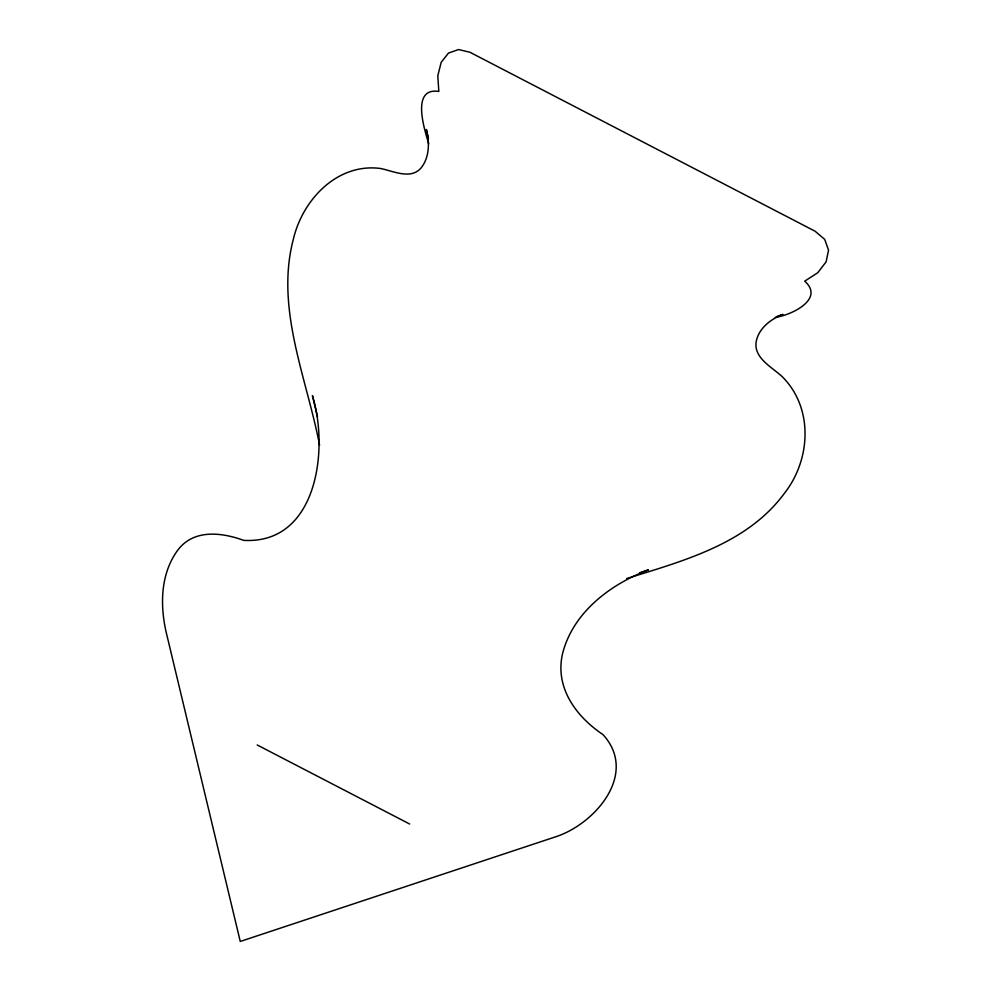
<?xml version="1.0" encoding="UTF-8"?>
<svg xmlns="http://www.w3.org/2000/svg" width="991" height="991" viewBox="0 0 991 991"><rect width="100%" height="100%" fill="white"/><g stroke="black" fill="none" stroke-linecap="round" stroke-linejoin="round"><path stroke-width="1.49" d="M777.093 316.352L782.964 314.407C771.283 318.879 759.862 327.389 756.517 340.012C752.231 357.813 772.336 367.042 782.729 377.175C813.797 408.676 810.638 460.196 784.24 493.53C747.016 544.022 683.369 560.807 626.634 578.583M775.173 317.331C789.604 315.832 825.478 299.604 804.704 281.147L817.736 272.748L826.11 261.859L828.563 250.141L824.698 239.388L815.122 231.237L469.895 52.238L458.56 49.55L448.477 53.08L441.193 62.284L437.799 75.762L438.827 91.445C409.828 86.96 425.436 132.187 428.719 143.868M639.591 572.773L648.374 569.85C610.567 584.331 573.603 611.881 562.789 652.71C554.291 686.986 575.721 716.307 603.024 734.628C638.922 774.058 594.389 824.983 554.303 837.246L240.268 941.45L167.206 636.532C160.022 608.449 159.601 575.969 176.906 551.343C192.564 528.872 221.043 532.117 243.699 540.368C317.454 544.443 329.049 448.836 312.413 395.657L317.454 416.703M257.202 744.972L409.655 824.017M428.496 138.505L426.341 129.487C429.462 141.738 429.648 155.897 422.104 166.624C411.934 180.771 393.34 170.873 380.135 168.433C337.113 162.982 302.602 199.823 293.398 239.029C275.015 308.61 306.776 377.831 319.573 445.219"/></g></svg>
